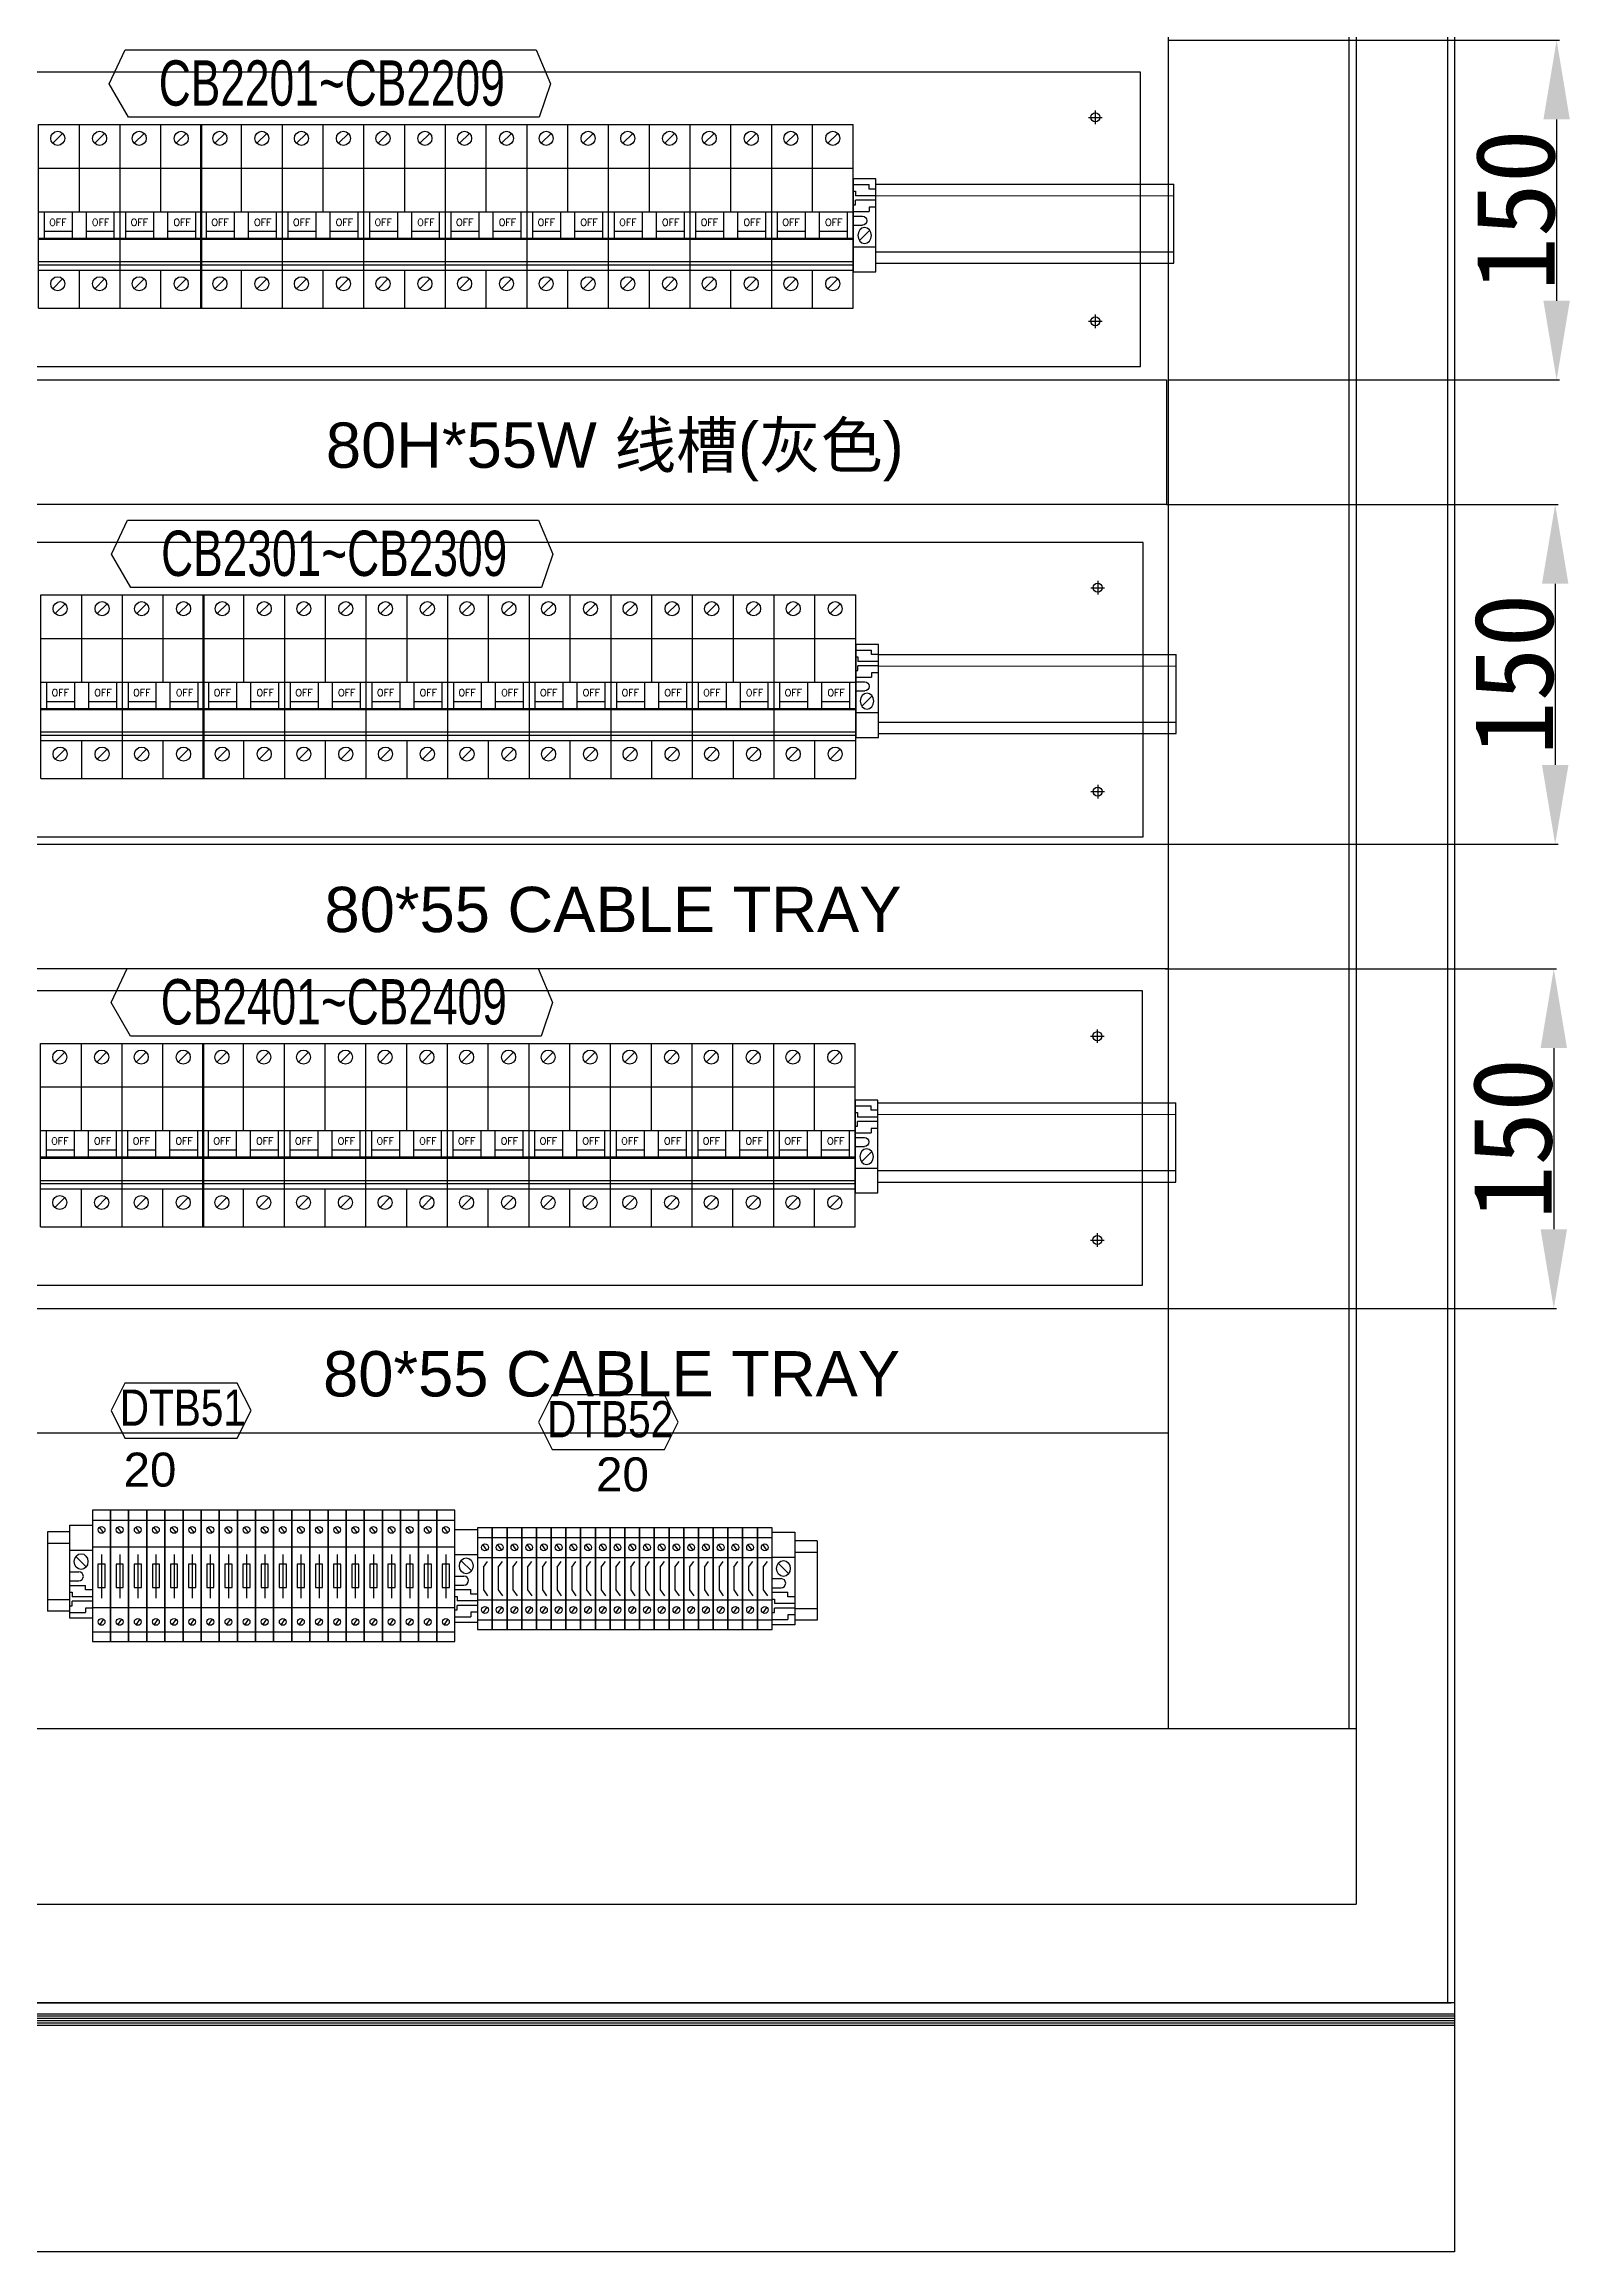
# Model space of a CAD drawing. Extents: x 81437 to 204847, y -54769 to -29444.
# Drawn here: x 93061 to 93734, y -40681 to -39706 of the extents above; entities that cross this region are included whole.
import ezdxf
from ezdxf.enums import TextEntityAlignment as Align
from ezdxf.lldxf.tags import DXFTag

# ---------------------------------------------------------------- set-up
doc = ezdxf.new("R2010")
doc.units = 0
doc.header["$LTSCALE"] = 100
doc.header["$MEASUREMENT"] = 0
for name, color, linetype in [('CABINET', 7, 'Continuous'), ('COMPONENT', 7, 'Continuous'), ('PSU', 12, 'Continuous'), ('TEXT', 7, 'Continuous')]:
    doc.layers.add(name, color=color, linetype=linetype)
doc.styles.add('HZ', font='arial.ttf', dxfattribs={"width": 0.7})
doc.styles.add('ROMANS', font='romans', dxfattribs={"width": 0.8, "height": 2})
doc.styles.get("Standard").update_dxf_attribs({"font": ''})
doc.styles.get('Standard').set_extended_font_data('SimSun')
tags = doc.linetypes.add('CENTER2', pattern=[1.125, 0.75, -0.125, 0.125, -0.125]).pattern_tags.tags
tags[10:11] = [DXFTag(74, 4), DXFTag(75, 0), DXFTag(340, '0'), DXFTag(46, 1.0), DXFTag(50, 0.0), DXFTag(44, 0.0), DXFTag(45, 0.0)]
tags[8:9] = [DXFTag(74, 4), DXFTag(75, 0), DXFTag(340, '0'), DXFTag(46, 1.0), DXFTag(50, 0.0), DXFTag(44, 0.0), DXFTag(45, 0.0)]
tags[6:7] = [DXFTag(74, 4), DXFTag(75, 0), DXFTag(340, '0'), DXFTag(46, 1.0), DXFTag(50, 0.0), DXFTag(44, 0.0), DXFTag(45, 0.0)]
tags[4:5] = [DXFTag(74, 4), DXFTag(75, 0), DXFTag(340, '0'), DXFTag(46, 1.0), DXFTag(50, 0.0), DXFTag(44, 0.0), DXFTag(45, 0.0)]
tags = doc.linetypes.add('HIDDEN', pattern=[0.375, 0.25, -0.125]).pattern_tags.tags
tags[6:7] = [DXFTag(74, 4), DXFTag(75, 0), DXFTag(340, '0'), DXFTag(46, 1.0), DXFTag(50, 0.0), DXFTag(44, 0.0), DXFTag(45, 0.0)]
tags[4:5] = [DXFTag(74, 4), DXFTag(75, 0), DXFTag(340, '0'), DXFTag(46, 1.0), DXFTag(50, 0.0), DXFTag(44, 0.0), DXFTag(45, 0.0)]
tags = doc.linetypes.add('HIDDEN2', pattern=[0.1875, 0.125, -0.0625]).pattern_tags.tags
tags[6:7] = [DXFTag(74, 4), DXFTag(75, 0), DXFTag(340, '0'), DXFTag(46, 1.0), DXFTag(50, 0.0), DXFTag(44, 0.0), DXFTag(45, 0.0)]
tags[4:5] = [DXFTag(74, 4), DXFTag(75, 0), DXFTag(340, '0'), DXFTag(46, 1.0), DXFTag(50, 0.0), DXFTag(44, 0.0), DXFTag(45, 0.0)]
doc.dimstyles.new('ISO-25', dxfattribs={"dimtxt": 35, "dimasz": 35, "dimexe": 1.25, "dimexo": 0.625, "dimtad": 1, "dimtoh": 1, "dimdec": 0, "dimtxsty": 'Standard', "dimcen": 2.5, "dimadec": 0, "dimazin": 0, "dimtfac": 1, "dimtdec": 0, "dimtmove": 0, "dimatfit": 3, "dimfxl": 1, "dimarcsym": 0})

# ---------------------------------------------------------------- blocks, each defined once
blk = doc.blocks.new('*D217')
at = {"color": 0, "lineweight": -2, "transparency": 16777216}
for p, q in [((93557.11, -39704.61), (93729.88, -39704.61)), ((93728.63, -39739.61), (93728.63, -39819.61)), ((93557.11, -39854.61), (93729.88, -39854.61))]:
    blk.add_line(p, q, dxfattribs=at)
at = {"color": 0, "transparency": 16777216}
for points in [[(93722.8, -39739.61), (93734.46, -39739.61), (93728.63, -39704.61)], [(93722.8, -39819.61), (93734.46, -39819.61), (93728.63, -39854.61)]]:
    blk.add_solid(points, dxfattribs=at)
at = {"layer": 'Defpoints', "color": 0, "transparency": 16777216}
for p in [(93556.49, -39704.61), (93556.49, -39854.61), (93728.63, -39854.61)]:
    blk.add_point(p, dxfattribs=at)
at = {"color": 0, "transparency": 16777216, "insert": (93710.5, -39779.61), "char_height": 35, "attachment_point": 5, "rotation": 90}
blk.add_mtext('150', dxfattribs=at)
blk = doc.blocks.new('*D218')
at = {"color": 0, "lineweight": -2, "transparency": 16777216}
for p, q in [((93556.49, -39909.61), (93729.25, -39909.61)), ((93728, -39944.61), (93728, -40024.61)), ((93556.49, -40059.61), (93729.25, -40059.61))]:
    blk.add_line(p, q, dxfattribs=at)
at = {"color": 0, "transparency": 16777216}
for points in [[(93722.17, -39944.61), (93733.84, -39944.61), (93728, -39909.61)], [(93722.17, -40024.61), (93733.84, -40024.61), (93728, -40059.61)]]:
    blk.add_solid(points, dxfattribs=at)
at = {"layer": 'Defpoints', "color": 0, "transparency": 16777216}
for p in [(93555.86, -39909.61), (93555.86, -40059.61), (93728, -40059.61)]:
    blk.add_point(p, dxfattribs=at)
at = {"color": 0, "transparency": 16777216, "insert": (93709.88, -39984.61), "char_height": 35, "attachment_point": 5, "rotation": 90}
blk.add_mtext('150', dxfattribs=at)
blk = doc.blocks.new('*D219')
at = {"color": 0, "lineweight": -2, "transparency": 16777216}
for p, q in [((93555.86, -40114.61), (93728.63, -40114.61)), ((93727.38, -40149.61), (93727.38, -40229.61)), ((93555.86, -40264.61), (93728.63, -40264.61))]:
    blk.add_line(p, q, dxfattribs=at)
at = {"color": 0, "transparency": 16777216}
for points in [[(93721.55, -40149.61), (93733.21, -40149.61), (93727.38, -40114.61)], [(93721.55, -40229.61), (93733.21, -40229.61), (93727.38, -40264.61)]]:
    blk.add_solid(points, dxfattribs=at)
at = {"layer": 'Defpoints', "color": 0, "transparency": 16777216}
for p in [(93555.24, -40114.61), (93555.24, -40264.61), (93727.38, -40264.61)]:
    blk.add_point(p, dxfattribs=at)
at = {"color": 0, "transparency": 16777216, "insert": (93709.25, -40189.61), "char_height": 35, "attachment_point": 5, "rotation": 90}
blk.add_mtext('150', dxfattribs=at)
blk = doc.blocks.new('堵头')
at = {"color": 53}
for p, q in [((0, -41), (0, 0)), ((0, 0), (10, 0)), ((10, 0), (10, -41)), ((0, -11), (10, -11)), ((7.28, -18.33), (2.72, -13.78)), ((0, -20.55), (4, -20.55)), ((0, -24.55), (4, -24.55)), ((0, -26.55), (7, -26.55)), ((7, -28.55), (7, -26.55)), ((10, -28.55), (7, -28.55)), ((0, -29.55), (1, -29.55)), ((0, -35.55), (1, -35.55)), ((0, -38.55), (7, -38.55)), ((1, -29.55), (1, -31.55)), ((10, -31.55), (1, -31.55)), ((10, -33.55), (1, -33.55)), ((1, -35.55), (1, -33.55)), ((10, -36.55), (7, -36.55)), ((7, -36.55), (7, -38.55)), ((10, -41), (0, -41))]:
    blk.add_line(p, q, dxfattribs=at)
blk.add_arc((4, -22.55), 2, 270, 90, dxfattribs=at)
blk.add_ellipse((5, -16.05), major_axis=(0, -3.5), ratio=0.857143, start_param=4.712389, end_param=10.995574, dxfattribs=at)
blk = doc.blocks.new('2P空开')
at = {"layer": 'COMPONENT', "color": 6, "linetype": 'HIDDEN', "ltscale": 0.2}
for p, q in [((-11.76, -8.23), (-7.37, -3.86)), ((6.76, -8.23), (11.15, -3.86)), ((-11.76, -72.42), (-7.37, -68.04)), ((6.76, -72.42), (11.15, -68.04))]:
    blk.add_line(p, q, dxfattribs=at)
for centre in [(-9.56, -6.04), (8.95, -6.04), (-9.56, -70.23), (8.95, -70.23)]:
    blk.add_circle(centre, 3.1, dxfattribs=at)
at = {"layer": 'PSU', "linetype": 'HIDDEN', "ltscale": 0.2}
for p, q in [((-18, 0), (18, 0)), ((-18, -19.21), (-18, 0)), ((0, -19.21), (0, 0)), ((18, -19.21), (18, 0)), ((18, -81), (18, -19.21)), ((-18, -81), (-18, -64.21)), ((0, -81), (0, -64.21)), ((18, -81), (18, -67.23)), ((-18, -81), (18, -81))]:
    blk.add_line(p, q, dxfattribs=at)
at = {"layer": 'PSU'}
for p, q in [((-18, -19.21), (18, -19.21)), ((-18, -64.21), (-18, -19.21)), ((0, -38.43), (0, -19.21)), ((18, -64.21), (18, -19.21)), ((-18, -38.43), (0, -38.43)), ((-15.43, -50.11), (-15.43, -38.43)), ((-3.09, -50.11), (-3.09, -38.43)), ((0, -38.43), (18, -38.43)), ((3.09, -50.11), (3.09, -38.43)), ((15.43, -50.11), (15.43, -38.43)), ((-15.43, -47.02), (-3.09, -47.02)), ((3.09, -47.02), (15.43, -47.02)), ((-18, -50.11), (18, -50.11)), ((-18, -50.62), (18, -50.62)), ((-18, -60.46), (18, -60.46)), ((-18, -61.84), (18, -61.84)), ((-18, -64.21), (18, -64.21)), ((0, -64.21), (0, -64.21))]:
    blk.add_line(p, q, dxfattribs=at)
at = {"layer": 'TEXT', "style": 'ROMANS'}
for p in [(-9.48, -43.11), (9.37, -43.11)]:
    blk.add_text('OFF', height=3.086, dxfattribs=at).set_placement(p, align=Align.MIDDLE)
blk = doc.blocks.new('M_堵头')
at = {"color": 53}
for p, q in [((0, -41), (0, 0)), ((0, 0), (10, 0)), ((10, 0), (10, -41)), ((0, -11), (10, -11)), ((7.28, -18.33), (2.72, -13.78)), ((0, -20.55), (4, -20.55)), ((0, -24.55), (4, -24.55)), ((0, -26.55), (7, -26.55)), ((7, -28.55), (7, -26.55)), ((10, -28.55), (7, -28.55)), ((0, -29.55), (1, -29.55)), ((0, -35.55), (1, -35.55)), ((0, -38.55), (7, -38.55)), ((1, -29.55), (1, -31.55)), ((10, -31.55), (1, -31.55)), ((10, -33.55), (1, -33.55)), ((1, -35.55), (1, -33.55)), ((10, -36.55), (7, -36.55)), ((7, -36.55), (7, -38.55)), ((10, -41), (0, -41))]:
    blk.add_line(p, q, dxfattribs=at)
blk.add_arc((4, -22.55), 2, 270, 90, dxfattribs=at)
blk.add_ellipse((5, -16.05), major_axis=(0, -3.5), ratio=0.857143, start_param=4.712389, end_param=10.995574, dxfattribs=at)
blk = doc.blocks.new('Z$W@#31031')
at = {"color": 53}
for p, q in [((0, 45), (0, 0)), ((6.5, 45), (0, 45)), ((0, 40.63), (6.5, 40.63)), ((6.5, 0), (6.5, 45)), ((0, 31.89), (6.5, 31.89)), ((2.6, 27.5), (4.44, 30.12)), ((2.6, 27.61), (2.6, 17.39)), ((0, 13.11), (6.5, 13.11)), ((2.6, 17.5), (4.44, 14.88)), ((0, 4.37), (6.5, 4.37)), ((0, 0), (6.5, 0))]:
    blk.add_line(p, q, dxfattribs=at)
at = {"color": 53, "linetype": 'HIDDEN2'}
for p, q in [((4.15, 35.13), (2.35, 37.54)), ((4.15, 9.87), (2.35, 7.46))]:
    blk.add_line(p, q, dxfattribs=at)
at = {"color": 53}
for centre in [(3.28, 36.32), (3.28, 8.68)]:
    blk.add_circle(centre, 1.5, dxfattribs=at)
blk = doc.blocks.new('Z$W@#5084')
at = {"color": 53}
for p, q in [((0, 58), (0, 0)), ((8, 58), (0, 58)), ((0, 53.63), (8, 53.63)), ((8, 0), (8, 58)), ((0, 41.89), (8, 41.89)), ((2.45, 34.11), (2.45, 23.89)), ((5.63, 34.11), (2.45, 34.11)), ((4.04, 38.43), (4.04, 19.1)), ((5.63, 23.89), (5.63, 34.11)), ((2.45, 23.89), (5.63, 23.89)), ((0, 15.11), (8, 15.11)), ((0, 4.37), (8, 4.37)), ((0, 0), (8, 0))]:
    blk.add_line(p, q, dxfattribs=at)
at = {"color": 53, "linetype": 'HIDDEN2'}
for p, q in [((4.9, 48.13), (3.1, 50.54)), ((4.9, 9.87), (3.1, 7.46))]:
    blk.add_line(p, q, dxfattribs=at)
at = {"color": 53}
for centre in [(4.03, 49.32), (4.03, 8.68)]:
    blk.add_circle(centre, 1.5, dxfattribs=at)

msp = doc.modelspace()

# ---------------------------------------------------------------- linework, layer by layer
at = {"color": 7, "linetype": 'HIDDEN'}
msp.add_line((93680.41, -38571.09), (93680.41, -40571.09), dxfattribs=at)
msp.add_line((93680.41, -38571.09), (93680.41, -40571.09), dxfattribs=at)
at = {"color": 7}
for p, q in [((93683.61, -38571.09), (93683.61, -40681.09)), ((93683.61, -38571.09), (93683.61, -40681.09)), ((93640.11, -38692.59), (93640.11, -40527.59)), ((92927.11, -40450.09), (93640.11, -40450.09)), ((93683.61, -40571.09), (92883.61, -40571.09)), ((93683.61, -40576.09), (92883.61, -40576.09)), ((93683.61, -40577.09), (92883.61, -40577.09)), ((93683.61, -40578.09), (92883.61, -40578.09)), ((92885.11, -40571.09), (93682.11, -40571.09)), ((93683.61, -40579.09), (92883.61, -40579.09)), ((93683.61, -40580.09), (92883.61, -40580.09)), ((93683.61, -40581.09), (92883.61, -40581.09)), ((93683.61, -40681.09), (92883.61, -40681.09))]:
    msp.add_line(p, q, dxfattribs=at)
at = {"color": 4, "linetype": 'CENTER2'}
for p, q in [((93522.01, -39738.69), (93528.01, -39738.69)), ((93525.01, -39735.69), (93525.01, -39741.69)), ((93525.01, -39825.69), (93525.01, -39831.69)), ((93522.01, -39828.69), (93528.01, -39828.69)), ((93526.08, -39943.35), (93526.08, -39949.35)), ((93523.08, -39946.35), (93529.08, -39946.35)), ((93523.08, -40036.35), (93529.08, -40036.35)), ((93526.08, -40033.35), (93526.08, -40039.35)), ((93522.9, -40144.35), (93528.9, -40144.35)), ((93525.9, -40141.35), (93525.9, -40147.35)), ((93522.9, -40234.35), (93528.9, -40234.35)), ((93525.9, -40231.35), (93525.9, -40237.35))]:
    msp.add_line(p, q, dxfattribs=at)
at = {"linetype": 'CENTER2'}
for p, q in [((93524.92, -39738.69), (93525.1, -39738.69)), ((93525.01, -39738.78), (93525.01, -39738.6)), ((93524.92, -39828.69), (93525.1, -39828.69)), ((93525.01, -39828.78), (93525.01, -39828.6)), ((93525.99, -39946.35), (93526.17, -39946.35)), ((93526.08, -39946.44), (93526.08, -39946.26)), ((93525.99, -40036.35), (93526.17, -40036.35)), ((93526.08, -40036.44), (93526.08, -40036.26)), ((93525.81, -40144.35), (93525.99, -40144.35)), ((93525.9, -40144.44), (93525.9, -40144.26)), ((93525.81, -40234.35), (93525.99, -40234.35)), ((93525.9, -40234.44), (93525.9, -40234.26))]:
    msp.add_line(p, q, dxfattribs=at)
at = {"color": 6}
for p, q in [((93428.19, -39768.11, -62238.04), (93559.66, -39768.11)), ((93559.66, -39803.11), (93559.66, -39768.11)), ((93428.19, -39773.31, -62238.04), (93559.66, -39773.11)), ((93428.19, -39798, -62238.04), (93559.66, -39798.06)), ((93428.19, -39803.11, -62238.04), (93559.66, -39803.11)), ((93429.25, -39975.77, -124476.07), (93560.72, -39975.77)), ((93429.25, -39980.97, -124476.07), (93560.72, -39980.77)), ((93560.72, -40010.77), (93560.72, -39975.77)), ((93429.25, -40005.66, -124476.07), (93560.72, -40005.72)), ((93429.25, -40010.77, -124476.07), (93560.72, -40010.77)), ((93429.08, -40173.76, -62238.04), (93560.55, -40173.76)), ((93560.55, -40208.76), (93560.55, -40173.76)), ((93429.08, -40178.96, -62238.04), (93560.55, -40178.76)), ((93429.08, -40203.66, -62238.04), (93560.55, -40203.71)), ((93429.08, -40208.76, -62238.04), (93560.55, -40208.76)), ((93072.35, -40363.17), (93062.46, -40363.17)), ((93062.46, -40363.17), (93062.46, -40398.17)), ((93062.46, -40368.17), (93072.35, -40368.17)), ((93402.24, -40367.22), (93392.35, -40367.22)), ((93392.35, -40372.22), (93402.24, -40372.22)), ((93402.24, -40367.22), (93402.24, -40402.22)), ((93072.35, -40393.17), (93062.46, -40393.17)), ((93072.35, -40398.17), (93062.46, -40398.17)), ((93402.24, -40397.22), (93392.35, -40397.22)), ((93402.24, -40402.22), (93392.35, -40402.22))]:
    msp.add_line(p, q, dxfattribs=at)
for points in [[(93557.11, -40450.09), (93637.11, -40450.09), (93637.11, -38649.59), (93557.11, -38649.59)], [(93025.01, -39848.69), (93545.01, -39848.69), (93545.01, -39718.69), (93025.01, -39718.69)], [(93026.08, -40056.35), (93546.08, -40056.35), (93546.08, -39926.35), (93026.08, -39926.35)], [(93007.11, -40059.61), (93557.11, -40059.61), (93557.11, -40114.61), (93007.11, -40114.61)], [(93025.9, -40254.35), (93545.9, -40254.35), (93545.9, -40124.35), (93025.9, -40124.35)], [(93007.11, -40264.61), (93557.11, -40264.61), (93557.11, -40319.61), (93007.11, -40319.61)]]:
    msp.add_lwpolyline(points, close=True)
at = {"color": 3}
for points in [[(93096.85, -39708.83), (93278.2, -39708.83), (93284.54, -39723.83), (93279.57, -39738.64), (93098.22, -39738.64), (93089.73, -39723.83), (93096.85, -39708.83)], [(93097.91, -39916.49), (93279.26, -39916.49), (93285.6, -39931.49), (93280.64, -39946.3), (93099.29, -39946.3), (93090.8, -39931.49), (93097.91, -39916.49)], [(93097.74, -40114.49), (93279.09, -40114.49), (93285.43, -40129.49), (93280.46, -40144.29), (93099.11, -40144.29), (93090.62, -40129.49), (93097.74, -40114.49)], [(93146.3, -40297.57), (93096.68, -40297.57), (93090.64, -40309.67), (93096.68, -40321.77), (93146.3, -40321.77), (93152.35, -40309.67), (93146.3, -40297.57)], [(93334.9, -40302.69), (93285.29, -40302.69), (93279.24, -40314.79), (93285.29, -40326.88), (93334.9, -40326.88), (93340.95, -40314.79), (93334.9, -40302.69)]]:
    msp.add_lwpolyline(points, dxfattribs=at)
at = {"elevation": 63738.88}
msp.add_lwpolyline([(93006.49, -39854.61), (93556.49, -39854.61), (93556.49, -39909.61), (93006.49, -39909.61)], close=True, dxfattribs=at)
for centre in [(93525.01, -39738.69), (93525.01, -39828.69), (93526.08, -39946.35), (93526.08, -40036.35), (93525.9, -40144.35), (93525.9, -40234.35)]:
    msp.add_circle(centre, 2)
at = {"layer": 'CABINET'}
msp.add_line((92927.11, -40527.59), (93640.11, -40527.59), dxfattribs=at)

# ---------------------------------------------------------------- block references
at = {"xscale": -1, "rotation": 180}
for p in [(93418.19, -39806.86, -62238.04), (93419.25, -40012.45, -124476.07), (93419.08, -40213.59, -62238.04)]:
    msp.add_blockref('堵头', p, dxfattribs=at)
at = {"color": 7}
for name, p in [('Z$W@#5084', (93082.35, -40411.65)), ('Z$W@#5084', (93090.35, -40411.65)), ('Z$W@#5084', (93098.35, -40411.65)), ('Z$W@#5084', (93106.35, -40411.65)), ('Z$W@#5084', (93114.35, -40411.65)), ('Z$W@#5084', (93122.35, -40411.65)), ('Z$W@#5084', (93130.35, -40411.65)), ('Z$W@#5084', (93138.35, -40411.65)), ('Z$W@#5084', (93146.35, -40411.65)), ('Z$W@#5084', (93154.35, -40411.65)), ('Z$W@#5084', (93162.35, -40411.65)), ('Z$W@#5084', (93170.35, -40411.65)), ('Z$W@#5084', (93178.35, -40411.65)), ('Z$W@#5084', (93186.35, -40411.65)), ('Z$W@#5084', (93194.35, -40411.65)), ('Z$W@#5084', (93202.35, -40411.65)), ('Z$W@#5084', (93210.35, -40411.65)), ('Z$W@#5084', (93218.35, -40411.65)), ('Z$W@#5084', (93226.35, -40411.65)), ('Z$W@#5084', (93234.35, -40411.65)), ('Z$W@#31031', (93252.35, -40406.36)), ('Z$W@#31031', (93258.85, -40406.36)), ('Z$W@#31031', (93265.35, -40406.36)), ('Z$W@#31031', (93271.85, -40406.36)), ('Z$W@#31031', (93278.35, -40406.36)), ('Z$W@#31031', (93284.85, -40406.36)), ('Z$W@#31031', (93291.35, -40406.36)), ('Z$W@#31031', (93297.85, -40406.36)), ('Z$W@#31031', (93304.35, -40406.36)), ('Z$W@#31031', (93310.85, -40406.36)), ('Z$W@#31031', (93317.35, -40406.36)), ('Z$W@#31031', (93323.85, -40406.36)), ('Z$W@#31031', (93330.35, -40406.36)), ('Z$W@#31031', (93336.85, -40406.36)), ('Z$W@#31031', (93343.35, -40406.36)), ('Z$W@#31031', (93349.85, -40406.36)), ('Z$W@#31031', (93356.35, -40406.36)), ('Z$W@#31031', (93362.85, -40406.36)), ('Z$W@#31031', (93369.35, -40406.36)), ('Z$W@#31031', (93375.85, -40406.36))]:
    msp.add_blockref(name, p, dxfattribs=at)
for p in [(93072.35, -40360.29), (93242.35, -40362.15), (93382.35, -40363.31)]:
    msp.add_blockref('M_堵头', p)
at = {"layer": 'CABINET'}
for p in [(93076.59, -39741.9, -62238.04), (93112.59, -39741.9, -62238.04), (93148.18, -39741.9, -62238.04), (93184.18, -39741.9, -62238.04), (93220.18, -39741.9, -62238.04), (93256.18, -39741.9, -62238.04), (93292.18, -39741.9, -62238.04), (93328.19, -39741.9, -62238.04), (93364.19, -39741.9, -62238.04), (93400.19, -39741.9, -62238.04), (93077.65, -39949.56, -62238.04), (93113.65, -39949.56, -62238.04), (93149.24, -39949.56, -62238.04), (93185.24, -39949.56, -62238.04), (93221.24, -39949.56, -62238.04), (93257.24, -39949.56, -62238.04), (93293.25, -39949.56, -62238.04), (93329.25, -39949.56, -62238.04), (93365.25, -39949.56, -62238.04), (93401.25, -39949.56, -62238.04), (93077.48, -40147.55, -62238.04), (93113.48, -40147.55, -62238.04), (93149.07, -40147.55, -62238.04), (93185.07, -40147.55, -62238.04), (93221.07, -40147.55, -62238.04), (93257.07, -40147.55, -62238.04), (93293.07, -40147.55, -62238.04), (93329.08, -40147.55, -62238.04), (93365.08, -40147.55, -62238.04), (93401.08, -40147.56, -62238.04)]:
    msp.add_blockref('2P空开', p, dxfattribs=at)

# ---------------------------------------------------------------- texts
at = {"color": 0, "style": 'HZ', "width": 0.7}
for s, p in [('CB2201~CB2209', (93188.01, -39733.51)), ('CB2301~CB2309', (93189.07, -39941.16)), ('CB2401~CB2409', (93188.9, -40139.16))]:
    msp.add_text(s, height=20, dxfattribs=at).set_placement(p, align=Align.CENTER)
at = {"lineweight": 0, "style": 'HZ'}
for s, p in [('80H*55W 线槽(灰色)', (93185.4, -39893.4)), ('80*55 CABLE TRAY', (93184.78, -40098.4)), ('80*55 CABLE TRAY', (93184.15, -40303.4))]:
    msp.add_text(s, height=20, dxfattribs=at).set_placement(p)
at = {"style": 'HZ', "width": 0.8}
for s, p in [('DTB51', (93094.45, -40316.35)), ('DTB52', (93283.05, -40321.46))]:
    msp.add_text(s, height=16, dxfattribs=at).set_placement(p)
at = {"color": 0, "style": 'HZ'}
for p in [(93096.11, -40343.22, 63738.88), (93304.66, -40345.31, 63738.88)]:
    msp.add_text('20', height=15, dxfattribs=at).set_placement(p)

# ---------------------------------------------------------------- dimensions: what is measured, and where the dimension line sits
at = {"color": 3}
for base, p1, p2, picture, middle in [((93728.63, -39854.61, 63738.88), (93556.49, -39704.61, 63738.88), (93556.49, -39854.61, 63738.88), '*D217', (93710.5, -39779.61, 63738.88)), ((93728, -40059.61, 63738.88), (93555.86, -39909.61, 63738.88), (93555.86, -40059.61, 63738.88), '*D218', (93709.88, -39984.61, 63738.88)), ((93727.38, -40264.61, 63738.88), (93555.24, -40114.61, 63738.88), (93555.24, -40264.61, 63738.88), '*D219', (93709.25, -40189.61, 63738.88))]:
    dim = msp.add_linear_dim(base=base, p1=p1, p2=p2, angle=90, dimstyle='ISO-25', dxfattribs=at)
    dim.commit()
    dim.dimension.update_dxf_attribs({"geometry": picture, "text_midpoint": middle})

doc.saveas('drawing.dxf')
